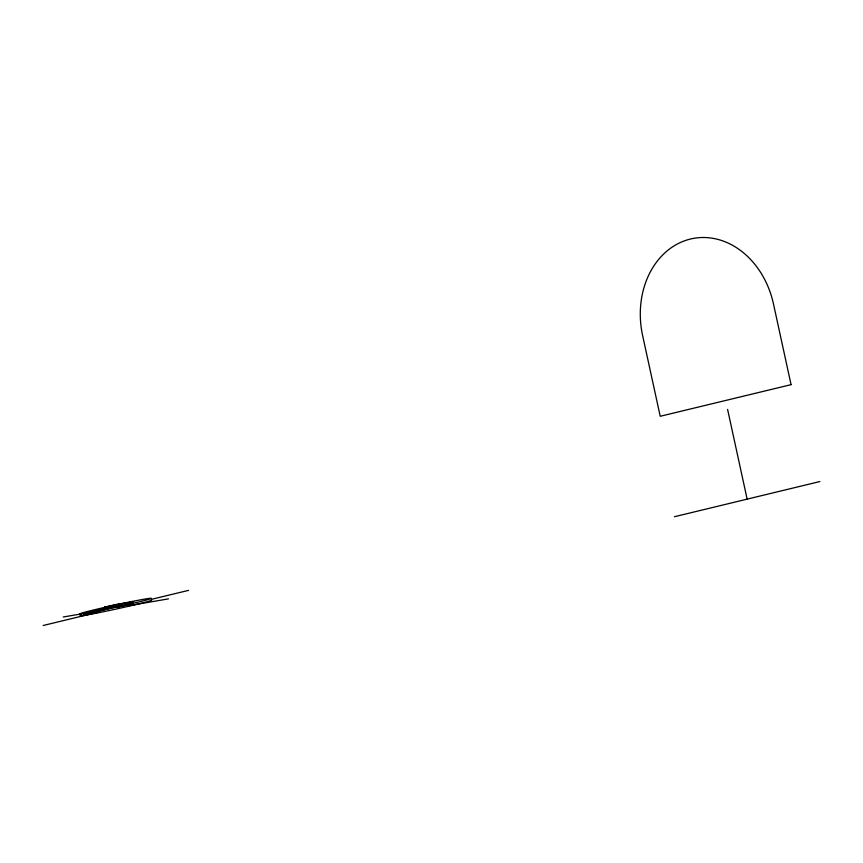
<?xml version="1.0" encoding="UTF-8"?>
<svg xmlns="http://www.w3.org/2000/svg" width="863" height="863" viewBox="0 0 863 863"><rect width="100%" height="100%" fill="white"/><g stroke="black" fill="none" stroke-linecap="round" stroke-linejoin="round"><path stroke-width="1.29" d="M122.05 605.438L120.939 605.384M105.329 608.846L104.736 607.067L116.591 604.327L133.733 601.727L129.105 603.701L117.239 606.43L117.444 607.325C120.529 606.258 132.082 604.801 133.377 602.601M117.864 606.182L121.866 604.456L110.14 606.171M120.291 606.236L117.444 607.325M117.239 606.43C121.327 603.215 105.653 607.638 104.736 607.067M117.476 606.344L96.462 611.889L83.927 614.553L83.776 613.841C93.269 612.05 103.193 608.329 110.184 606.355L110.335 607.067M83.776 613.841L117.983 605.071M93.582 612.094L83.927 614.553M43.15 625.502L98.436 612.147M151.295 599.375L188.544 590.378M674.467 516.721L819.85 481.554M63.236 617.002L81.651 613.83M128.177 605.815L168.458 598.868M116.376 606.074L114.628 606.355L114.466 605.643M117.864 605.826L120.14 605.492M727.595 409.44L747.153 499.138M129.105 603.701L129.299 604.596M96.3 611.177L96.462 611.889M151.672 600.065A36.742 1.154 -12.3 0 1 128.997 606.171A36.742 1.154 -12.3 0 1 88.145 614.726L85.502 615.179A36.742 1.154 -12.3 0 1 80.604 615.395M117.778 604.456A36.742 1.154 -12.3 0 1 150.917 598.242A36.742 1.154 -12.3 0 1 128.609 604.38M127.551 604.618A36.742 1.154 -12.3 0 1 125.405 605.114M124.315 605.362A36.742 1.154 -12.3 0 1 121.003 606.106M119.892 606.355A36.742 1.154 -12.3 0 1 98.102 610.961M96.807 611.22A36.742 1.154 -12.3 0 1 94.304 611.705M93.107 611.932A36.742 1.154 -12.3 0 1 81.575 613.129A36.742 1.154 -12.3 0 1 115.523 604.952M791.069 384.661L660.217 416.279L642.622 335.556A82.654 67.26 80.2 0 1 690.443 239.029A82.654 67.26 80.2 0 1 773.475 303.938L791.069 384.661"/></g></svg>
